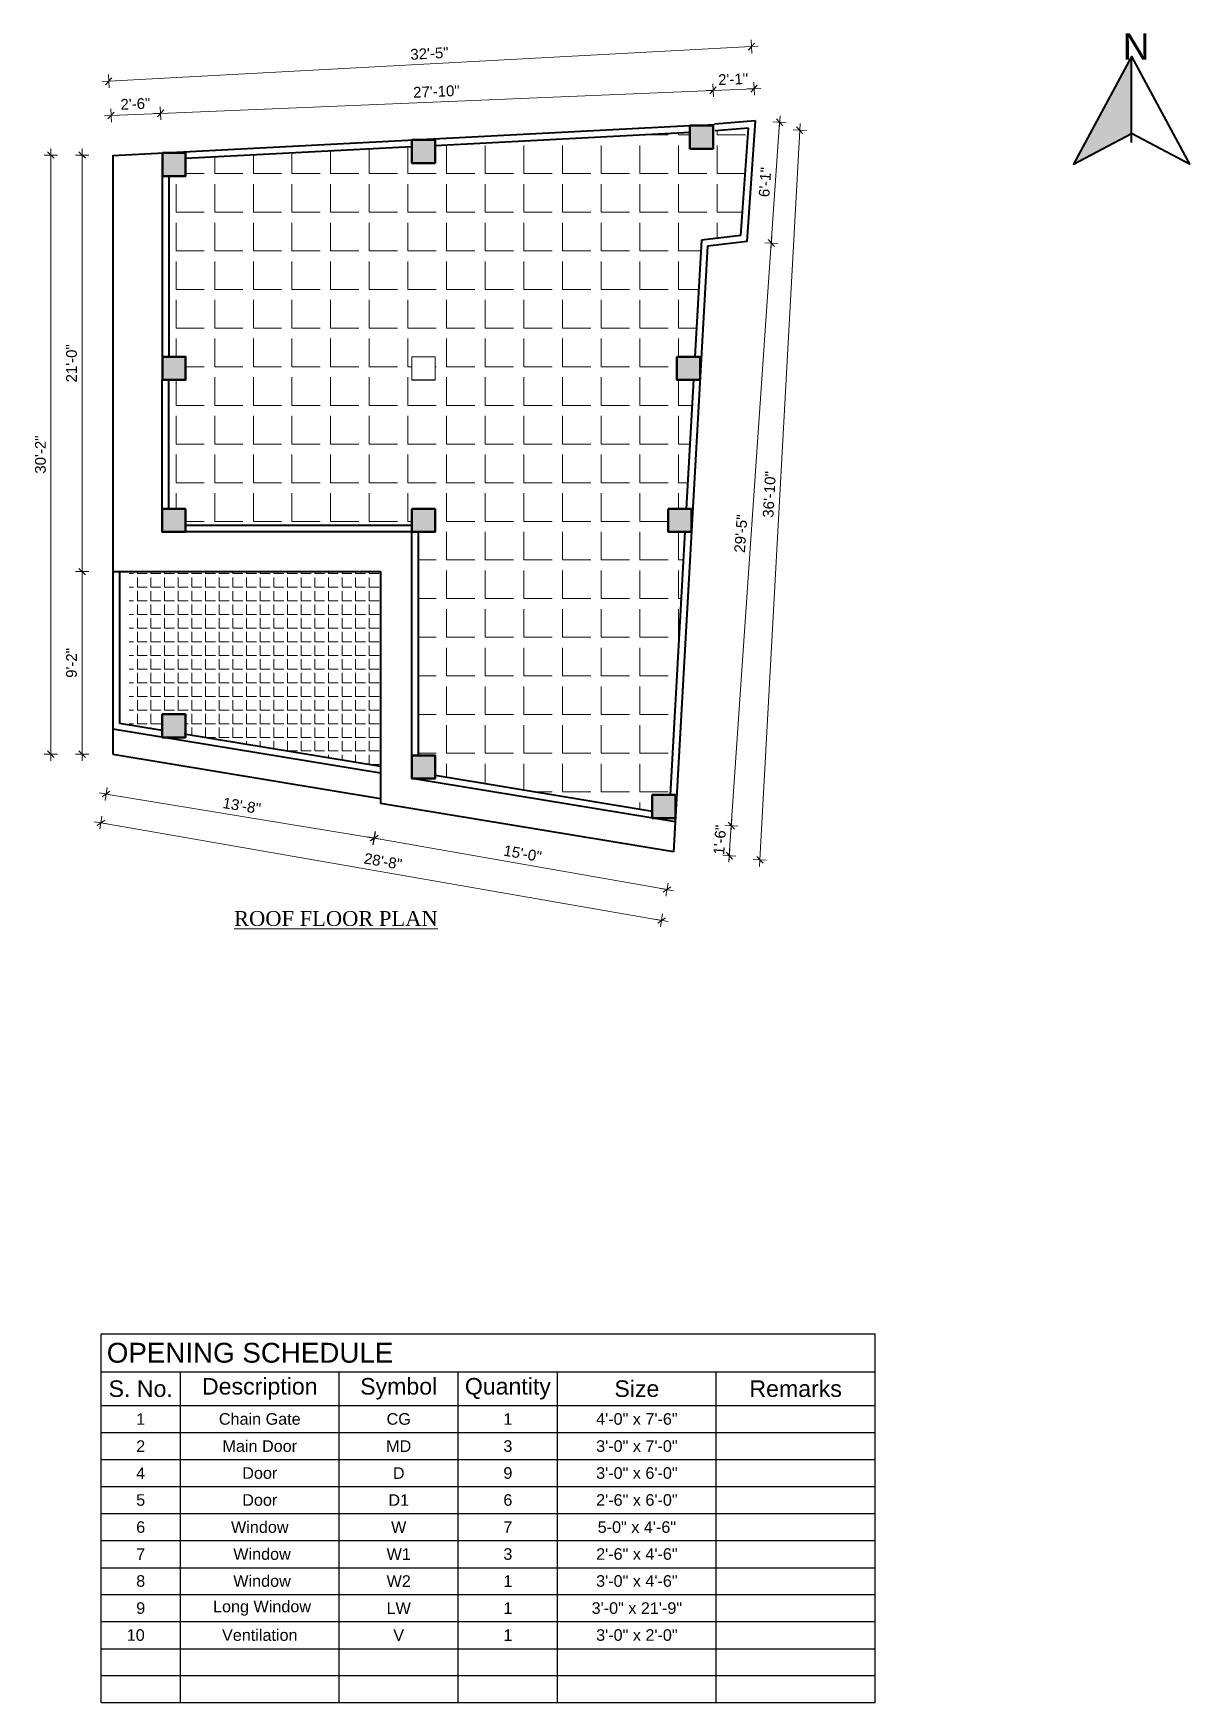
# Model space of a CAD drawing. Header units: inches. Extents: x -14619 to 1971361, y -855114 to -978.
# Drawn here: x 23494 to 24193, y -5568 to -4559 of the extents above; entities that cross this region are included whole.
import ezdxf

# ---------------------------------------------------------------- set-up
doc = ezdxf.new("R2010")
doc.units = ezdxf.units.IN
doc.header["$LTSCALE"] = 0.5
doc.header["$MEASUREMENT"] = 0
doc.header["$PDMODE"] = 66
for name, color, linetype, lineweight in [('COLUMN', 8, 'Continuous', 50), ('DIM', 180, 'Continuous', 5), ('ha', 253, 'Continuous', 13), ('HACTH', 8, 'Continuous', 5), ('TEXT', 220, 'Continuous', 9), ('Toilet', 7, 'Continuous', 25), ('wall', 20, 'Continuous', 40)]:
    doc.layers.add(name, color=color, linetype=linetype, lineweight=lineweight)
doc.styles.add('arial', font='arial.ttf')
doc.dimstyles.new('1 96', dxfattribs={"dimtxt": 6.5, "dimasz": 4, "dimexe": 0, "dimexo": 0, "dimgap": 3, "dimtad": 1, "dimdec": 0, "dimzin": 11, "dimdsep": 46, "dimlunit": 3, "dimtxsty": 'arial', "dimblk": 'oblique', "dimcen": 4, "dimse1": 1, "dimse2": 1, "dimclrd": 256, "dimclre": 256, "dimclrt": 256, "dimadec": 0, "dimazin": 0, "dimtfac": 1, "dimtdec": 0, "dimtix": 1, "dimtmove": 0, "dimatfit": 3, "dimldrblk": 'Arrow2', "dimfxl": 1, "dimtolj": 1, "dimtzin": 0, "dimlwd": -1, "dimlwe": 9, "dimarcsym": 0})

# ---------------------------------------------------------------- blocks, each defined once
blk = doc.blocks.new('oblique')
at = {"lineweight": 9}
for p, q in [((1, 0), (-1, 0)), ((-0.5, -0.5), (0.5, 0.5)), ((0, 1), (0, -1))]:
    blk.add_line(p, q, dxfattribs=at)
blk = doc.blocks.new('*D1147')
at = {"layer": 'Defpoints', "color": 0, "transparency": 16777216}
for p in [(23541.9, -4994.7), (23703.8, -5021.4), (23699.9, -5045.5)]:
    blk.add_point(p, dxfattribs=at)
at = {"layer": 'DIM', "transparency": 16777216}
blk.add_line((23537.9, -5018.8), (23699.9, -5045.5), dxfattribs=at)
at = {"layer": 'DIM', "transparency": 16777216, "xscale": 4, "yscale": 4, "zscale": 4}
for p, rotation in [((23537.9, -5018.8), 170.633403960825), ((23699.9, -5045.5), 350.633403960825)]:
    blk.add_blockref('oblique', p, dxfattribs=dict(at, rotation=rotation))
at = {"layer": 'DIM', "transparency": 16777216, "insert": (23619.9, -5025.9), "char_height": 6.5, "attachment_point": 5, "rotation": 350.6334, "style": 'arial'}
blk.add_mtext('\\A1;13\'-8"', dxfattribs=at)
blk = doc.blocks.new('_Oblique')
at = {"color": 0, "linetype": 'ByBlock', "lineweight": -2}
blk.add_line((-0.5, -0.5), (0.5, 0.5), dxfattribs=at)
blk = doc.blocks.new('Arrow2')
for p, q in [((-4.1, 0.75), (-3.08, 0)), ((0, 0), (-4.1, 0.75)), ((-3.08, 0), (-4.1, -0.75)), ((-4.1, -0.75), (0, 0))]:
    blk.add_line(p, q)
blk.add_solid([(-4.1, 0.75), (0, 0), (-3.08, 0), (-4.1, -0.75)])
blk = doc.blocks.new('*D1148')
at = {"layer": 'Defpoints', "color": 0, "transparency": 16777216}
for p in [(23541.9, -4994.7), (23880.9, -5053.7), (23873.7, -5095.2)]:
    blk.add_point(p, dxfattribs=at)
at = {"layer": 'DIM', "transparency": 16777216}
blk.add_line((23534.7, -5036.2), (23873.7, -5095.2), dxfattribs=at)
at = {"layer": 'DIM', "transparency": 16777216, "xscale": 4, "yscale": 4, "zscale": 4}
for p, rotation in [((23534.7, -5036.2), 170.1272444545139), ((23873.7, -5095.2), 350.1272444545139)]:
    blk.add_blockref('oblique', p, dxfattribs=dict(at, rotation=rotation))
at = {"layer": 'DIM', "transparency": 16777216, "insert": (23705.3, -5059.5), "char_height": 6.5, "attachment_point": 5, "rotation": 350.1272, "style": 'arial'}
blk.add_mtext('\\A1;28\'-8"', dxfattribs=at)
blk = doc.blocks.new('*D1149')
at = {"layer": 'Defpoints', "color": 0, "transparency": 16777216}
for p in [(23930.5, -4611.6), (23925.5, -4684.6), (23940.1, -4685.6)]:
    blk.add_point(p, dxfattribs=at)
at = {"layer": 'DIM', "transparency": 16777216}
blk.add_line((23945.1, -4612.6), (23940.1, -4685.6), dxfattribs=at)
at = {"layer": 'DIM', "transparency": 16777216, "xscale": 4, "yscale": 4, "zscale": 4}
for p, rotation in [((23945.1, -4612.6), 86.07214183258056), ((23940.1, -4685.6), 266.0721418325805)]:
    blk.add_blockref('oblique', p, dxfattribs=dict(at, rotation=rotation))
at = {"layer": 'DIM', "transparency": 16777216, "insert": (23936.3, -4648.7), "char_height": 6.5, "attachment_point": 5, "rotation": 86.0721, "style": 'arial'}
blk.add_mtext('\\A1;6\'-1"', dxfattribs=at)
blk = doc.blocks.new('*D1150')
at = {"layer": 'Defpoints', "color": 0, "transparency": 16777216}
for p in [(23925.5, -4684.6), (23882, -5035.6), (23915.9, -5037.9)]:
    blk.add_point(p, dxfattribs=at)
at = {"layer": 'DIM', "transparency": 16777216}
blk.add_line((23940.1, -4685.6), (23915.9, -5037.9), dxfattribs=at)
at = {"layer": 'DIM', "transparency": 16777216, "xscale": 4, "yscale": 4, "zscale": 4}
for p, rotation in [((23940.1, -4685.6), 86.07214183249256), ((23915.9, -5037.9), 266.0721418324925)]:
    blk.add_blockref('oblique', p, dxfattribs=dict(at, rotation=rotation))
at = {"layer": 'DIM', "transparency": 16777216, "insert": (23921.7, -4861.3), "char_height": 6.5, "attachment_point": 5, "rotation": 86.0721, "style": 'arial'}
blk.add_mtext('\\A1;29\'-5"', dxfattribs=at)
blk = doc.blocks.new('*D1151')
at = {"layer": 'Defpoints', "color": 0, "transparency": 16777216}
for p in [(23882, -5035.6), (23880.9, -5053.7), (23914.7, -5056)]:
    blk.add_point(p, dxfattribs=at)
at = {"layer": 'DIM', "transparency": 16777216}
for p, q in [((23915.9, -5037.9), (23916.2, -5033.9)), ((23915.9, -5037.9), (23914.7, -5056)), ((23914.7, -5056), (23914.4, -5060))]:
    blk.add_line(p, q, dxfattribs=at)
at = {"layer": 'DIM', "transparency": 16777216, "xscale": 4, "yscale": 4, "zscale": 4}
for p, rotation in [((23915.9, -5037.9), 266.0721418324925), ((23914.7, -5056), 86.07214183249255)]:
    blk.add_blockref('oblique', p, dxfattribs=dict(at, rotation=rotation))
at = {"layer": 'DIM', "transparency": 16777216, "insert": (23909, -5046.5), "char_height": 6.5, "attachment_point": 5, "rotation": 86.0721, "style": 'arial'}
blk.add_mtext('\\A1;1\'-6"', dxfattribs=at)
blk = doc.blocks.new('*D1152')
at = {"layer": 'Defpoints', "color": 0, "transparency": 16777216}
for p in [(23541.9, -4632.3), (23523.4, -4884.3), (23541.9, -4884.3)]:
    blk.add_point(p, dxfattribs=at)
at = {"layer": 'DIM', "transparency": 16777216}
blk.add_line((23523.4, -4632.3), (23523.4, -4884.3), dxfattribs=at)
at = {"layer": 'DIM', "transparency": 16777216, "xscale": 4, "yscale": 4, "zscale": 4}
for p, rotation in [((23523.4, -4632.3), 90), ((23523.4, -4884.3), 270)]:
    blk.add_blockref('oblique', p, dxfattribs=dict(at, rotation=rotation))
at = {"layer": 'DIM', "transparency": 16777216, "insert": (23517, -4758.3), "char_height": 6.5, "attachment_point": 5, "rotation": 90, "style": 'arial'}
blk.add_mtext('\\A1;21\'-0"', dxfattribs=at)
blk = doc.blocks.new('*D1153')
at = {"layer": 'Defpoints', "color": 0, "transparency": 16777216}
for p in [(23541.9, -4884.3), (23523.4, -4994.7), (23541.9, -4994.7)]:
    blk.add_point(p, dxfattribs=at)
at = {"layer": 'DIM', "transparency": 16777216}
blk.add_line((23523.4, -4884.3), (23523.4, -4994.7), dxfattribs=at)
at = {"layer": 'DIM', "transparency": 16777216, "xscale": 4, "yscale": 4, "zscale": 4}
for p, rotation in [((23523.4, -4884.3), 90), ((23523.4, -4994.7), 270)]:
    blk.add_blockref('oblique', p, dxfattribs=dict(at, rotation=rotation))
at = {"layer": 'DIM', "transparency": 16777216, "insert": (23517, -4939.5), "char_height": 6.5, "attachment_point": 5, "rotation": 90, "style": 'arial'}
blk.add_mtext('\\A1;9\'-2"', dxfattribs=at)
blk = doc.blocks.new('*D1154')
at = {"layer": 'Defpoints', "color": 0, "transparency": 16777216}
for p in [(23570.8, -4607.1), (23541.9, -4632.3), (23571.8, -4631)]:
    blk.add_point(p, dxfattribs=at)
at = {"layer": 'DIM', "transparency": 16777216}
blk.add_line((23540.9, -4608.4), (23570.8, -4607.1), dxfattribs=at)
at = {"layer": 'DIM', "transparency": 16777216, "xscale": 4, "yscale": 4, "zscale": 4}
for p, rotation in [((23570.8, -4607.1), 2.380157307994447), ((23540.9, -4608.4), 182.3801573079944)]:
    blk.add_blockref('oblique', p, dxfattribs=dict(at, rotation=rotation))
at = {"layer": 'DIM', "transparency": 16777216, "insert": (23555.6, -4601.4), "char_height": 6.5, "attachment_point": 5, "rotation": 2.3802, "style": 'arial'}
blk.add_mtext('\\A1;2\'-6"', dxfattribs=at)
blk = doc.blocks.new('*D1155')
at = {"layer": 'Defpoints', "color": 0, "transparency": 16777216}
for p in [(23904.9, -4593.2), (23905.7, -4613.7), (23571.8, -4631)]:
    blk.add_point(p, dxfattribs=at)
at = {"layer": 'DIM', "transparency": 16777216}
blk.add_line((23570.8, -4607.1), (23904.9, -4593.2), dxfattribs=at)
at = {"layer": 'DIM', "transparency": 16777216, "xscale": 4, "yscale": 4, "zscale": 4}
for p, rotation in [((23904.9, -4593.2), 2.380157307971166), ((23570.8, -4607.1), 182.3801573079712)]:
    blk.add_blockref('oblique', p, dxfattribs=dict(at, rotation=rotation))
at = {"layer": 'DIM', "transparency": 16777216, "insert": (23737.6, -4593.9), "char_height": 6.5, "attachment_point": 5, "rotation": 2.3802, "style": 'arial'}
blk.add_mtext('\\A1;27\'-10"', dxfattribs=at)
blk = doc.blocks.new('*D1156')
at = {"layer": 'Defpoints', "color": 0, "transparency": 16777216}
for p in [(23929.7, -4592.2), (23905.7, -4613.7), (23930.5, -4611.6)]:
    blk.add_point(p, dxfattribs=at)
at = {"layer": 'DIM', "transparency": 16777216}
blk.add_line((23904.9, -4593.2), (23929.7, -4592.2), dxfattribs=at)
at = {"layer": 'DIM', "transparency": 16777216, "xscale": 4, "yscale": 4, "zscale": 4}
for p, rotation in [((23904.9, -4593.2), 182.3801573079712), ((23929.7, -4592.2), 2.380157307971166)]:
    blk.add_blockref('oblique', p, dxfattribs=dict(at, rotation=rotation))
at = {"layer": 'DIM', "transparency": 16777216, "insert": (23917, -4586.4), "char_height": 6.5, "attachment_point": 5, "rotation": 2.3802, "style": 'arial'}
blk.add_mtext('\\A1;2\'-1"', dxfattribs=at)
blk = doc.blocks.new('*D1067')
at = {"layer": 'Defpoints', "color": 0, "transparency": 16777216}
for p in [(23928.1, -4566.7), (23930.5, -4611.6), (23541.9, -4632.6)]:
    blk.add_point(p, dxfattribs=at)
at = {"layer": 'DIM', "transparency": 16777216}
blk.add_line((23539.5, -4587.7), (23928.1, -4566.7), dxfattribs=at)
at = {"layer": 'DIM', "transparency": 16777216, "xscale": 4, "yscale": 4, "zscale": 4}
for p, rotation in [((23928.1, -4566.7), 3.091779336276113), ((23539.5, -4587.7), 183.0917793362761)]:
    blk.add_blockref('oblique', p, dxfattribs=dict(at, rotation=rotation))
at = {"layer": 'DIM', "transparency": 16777216, "insert": (23733.4, -4570.9), "char_height": 6.5, "attachment_point": 5, "rotation": 3.0918, "style": 'arial'}
blk.add_mtext('\\A1;32\'-5"', dxfattribs=at)
blk = doc.blocks.new('*D1068')
at = {"layer": 'Defpoints', "color": 0, "transparency": 16777216}
for p in [(23904.9, -4614.5), (23880.8, -5055.7), (23933.2, -5058.6)]:
    blk.add_point(p, dxfattribs=at)
at = {"layer": 'DIM', "transparency": 16777216}
blk.add_line((23957.3, -4617.3), (23933.2, -5058.6), dxfattribs=at)
at = {"layer": 'DIM', "transparency": 16777216, "xscale": 4, "yscale": 4, "zscale": 4}
for p, rotation in [((23957.3, -4617.3), 86.87632599441417), ((23933.2, -5058.6), 266.8763259944142)]:
    blk.add_blockref('oblique', p, dxfattribs=dict(at, rotation=rotation))
at = {"layer": 'DIM', "transparency": 16777216, "insert": (23938.9, -4837.6), "char_height": 6.5, "attachment_point": 5, "rotation": 86.8763, "style": 'arial'}
blk.add_mtext('\\A1;36\'-10"', dxfattribs=at)
blk = doc.blocks.new('*D998')
at = {"layer": 'Defpoints', "color": 0, "transparency": 16777216}
for p in [(23541.9, -4632.3), (23504.5, -4994.7), (23541.9, -4994.7)]:
    blk.add_point(p, dxfattribs=at)
at = {"layer": 'DIM', "transparency": 16777216}
blk.add_line((23504.5, -4632.3), (23504.5, -4994.7), dxfattribs=at)
at = {"layer": 'DIM', "transparency": 16777216, "xscale": 4, "yscale": 4, "zscale": 4}
for p, rotation in [((23504.5, -4632.3), 90), ((23504.5, -4994.7), 270)]:
    blk.add_blockref('oblique', p, dxfattribs=dict(at, rotation=rotation))
at = {"layer": 'DIM', "transparency": 16777216, "insert": (23498.2, -4813.5), "char_height": 6.5, "attachment_point": 5, "rotation": 90, "style": 'arial'}
blk.add_mtext('\\A1;30\'-2"', dxfattribs=at)
blk = doc.blocks.new('*D1181')
at = {"layer": 'Defpoints', "color": 0, "transparency": 16777216}
for p in [(23703.8, -5024.5), (23880.8, -5055.7), (23877.1, -5076.6)]:
    blk.add_point(p, dxfattribs=at)
at = {"layer": 'DIM', "transparency": 16777216}
blk.add_line((23700.1, -5045.4), (23877.1, -5076.6), dxfattribs=at)
at = {"layer": 'DIM', "transparency": 16777216, "xscale": 4, "yscale": 4, "zscale": 4}
for p, rotation in [((23700.1, -5045.4), 169.9844699071728), ((23877.1, -5076.6), 349.9844699071728)]:
    blk.add_blockref('oblique', p, dxfattribs=dict(at, rotation=rotation))
at = {"layer": 'DIM', "transparency": 16777216, "insert": (23789.7, -5054.8), "char_height": 6.5, "attachment_point": 5, "rotation": 349.9845, "style": 'arial'}
blk.add_mtext('\\A1;15\'-0"', dxfattribs=at)

msp = doc.modelspace()

# ---------------------------------------------------------------- hatches: boundary and pattern name
at = {"layer": 'ha'}
h = msp.add_hatch(dxfattribs=at)
h.set_pattern_fill('ANGLE', color=256, scale=85, style=0)
h.set_pattern_definition([(0, (-7999.485, 15599.244), (0, 23.375), [17, -6.375]), (90, (-7999.485, 15599.244), (-23.375, 1e-15), [17, -6.375])])
h.paths.add_polyline_path([(23585.9, -4634.3), (23585.9, -4645), (23575.8, -4645), (23575.8, -4754.3), (23585.9, -4754.3), (23585.9, -4768.3), (23575.8, -4768.3), (23575.8, -4846.3), (23585.8, -4846.3), (23585.8, -4856.3), (23722.8, -4856.3), (23722.8, -4846.3), (23736.8, -4846.3), (23736.8, -4860.3), (23726.8, -4860.3), (23726.8, -4995.4), (23736.8, -4995.4), (23736.8, -5007.6), (23868.1, -5029.3), (23868.1, -5019.3), (23878.9, -5019.3), (23887.8, -4860.3), (23877.8, -4860.3), (23877.8, -4846.3), (23888.6, -4846.3), (23893, -4768.3), (23883, -4768.3), (23883, -4754.3), (23893.8, -4754.3), (23897.8, -4683.9), (23921.7, -4681), (23926.2, -4616), (23904.9, -4617.8), (23904.9, -4628.5), (23890.9, -4628.5), (23890.9, -4618.5), (23736.8, -4626.5), (23736.8, -4637.2), (23722.8, -4637.2), (23722.8, -4627.2)])
h.paths.add_polyline_path([(23722.8, -4754.3), (23736.8, -4754.3), (23736.8, -4768.3), (23722.8, -4768.3)], flags=16)
h = msp.add_hatch(dxfattribs=at)
h.set_pattern_fill('ANGLE', color=256, scale=30, style=0)
h.set_pattern_definition([(0, (-7999.485, 15599.244), (0, 8.25), [6, -2.25]), (90, (-7999.485, 15599.244), (-8.25, 5e-16), [6, -2.25])])
h.paths.add_polyline_path([(23551.9, -4884.3), (23551.9, -4977.1), (23571.8, -4980.4), (23571.8, -4970.5), (23585.8, -4970.5), (23585.8, -4982.7), (23703.8, -5002.2), (23703.8, -4884.3)])
at = {"layer": 'HACTH'}
h = msp.add_hatch(color=256, dxfattribs=at)
h.dxf.hatch_style = 1
h.paths.add_polyline_path([(24122.9, -4637.9), (24157.9, -4619.3), (24157.9, -4572.8)])
h = msp.add_hatch(color=256, dxfattribs=at)
h.dxf.hatch_style = 1
h.paths.add_polyline_path([(23571.8, -4984.5), (23585.8, -4984.5), (23585.8, -4970.5), (23571.8, -4970.5)])
h.paths.add_polyline_path([(23722.8, -4995.4), (23722.8, -5009.4), (23736.8, -5009.4), (23736.8, -4995.4)])
h.paths.add_polyline_path([(23868.1, -5033.3), (23882.1, -5033.3), (23882.1, -5019.3), (23868.1, -5019.3)])
h.paths.add_polyline_path([(23891.8, -4860.3), (23891.8, -4846.3), (23877.8, -4846.3), (23877.8, -4860.3)])
h.paths.add_polyline_path([(23722.8, -4860.3), (23736.8, -4860.3), (23736.8, -4846.3), (23722.8, -4846.3)])
h.paths.add_polyline_path([(23571.8, -4860.3), (23585.8, -4860.3), (23585.8, -4846.3), (23571.8, -4846.3)])
h.paths.add_polyline_path([(23571.9, -4768.3), (23585.9, -4768.3), (23585.9, -4754.3), (23571.9, -4754.3)])
h.paths.add_polyline_path([(23883, -4768.3), (23897, -4768.3), (23897, -4754.3), (23883, -4754.3)])
h.paths.add_polyline_path([(23890.9, -4628.5), (23904.9, -4628.5), (23904.9, -4614.5), (23890.9, -4614.5)])
h.paths.add_polyline_path([(23736.8, -4623.2), (23722.8, -4623.2), (23722.8, -4637.2), (23736.8, -4637.2)])
h.paths.add_polyline_path([(23571.9, -4645), (23585.9, -4645), (23585.9, -4631), (23571.9, -4631)])

# ---------------------------------------------------------------- linework, layer by layer
msp.add_line((23571.9, -4758.3), (23571.8, -4758.3))
at = {"layer": 'COLUMN'}
for points in [[(23722.8, -4623.2), (23736.8, -4623.2), (23736.8, -4637.2), (23722.8, -4637.2)], [(23890.9, -4614.5), (23904.9, -4614.5), (23904.9, -4628.5), (23890.9, -4628.5)], [(23571.9, -4631), (23585.9, -4631), (23585.9, -4645), (23571.9, -4645)], [(23571.9, -4754.3), (23585.9, -4754.3), (23585.9, -4768.3), (23571.9, -4768.3)], [(23883, -4754.3), (23897, -4754.3), (23897, -4768.3), (23883, -4768.3)], [(23571.8, -4846.3), (23585.8, -4846.3), (23585.8, -4860.3), (23571.8, -4860.3)], [(23722.8, -4846.3), (23736.8, -4846.3), (23736.8, -4860.3), (23722.8, -4860.3)], [(23877.8, -4846.3), (23891.8, -4846.3), (23891.8, -4860.3), (23877.8, -4860.3)], [(23571.8, -4970.5), (23585.8, -4970.5), (23585.8, -4984.5), (23571.8, -4984.5)], [(23722.8, -4995.4), (23736.8, -4995.4), (23736.8, -5009.4), (23722.8, -5009.4)], [(23868.1, -5019.3), (23882.1, -5019.3), (23882.1, -5033.3), (23868.1, -5033.3)]]:
    msp.add_lwpolyline(points, close=True, dxfattribs=at)
at = {"layer": 'DIM', "lineweight": 25, "ltscale": 0.09}
for p, q in [((23534.8, -5345.3), (24002.8, -5345.3)), ((23534.8, -5568.3), (23534.8, -5345.3)), ((24002.8, -5568.3), (24002.8, -5345.3)), ((23534.8, -5368.3), (24002.8, -5368.3)), ((23582.8, -5568.3), (23582.8, -5368.3)), ((23678.8, -5568.3), (23678.8, -5368.3)), ((23750.8, -5568.3), (23750.8, -5368.3)), ((23810.8, -5568.3), (23810.8, -5368.3)), ((23906.8, -5568.3), (23906.8, -5368.3)), ((23534.8, -5388.7), (24002.8, -5388.7)), ((23534.8, -5405), (24002.8, -5405)), ((23534.8, -5421.3), (24002.8, -5421.3)), ((23534.8, -5437.7), (24002.8, -5437.7)), ((23534.8, -5454), (24002.8, -5454)), ((23534.8, -5470.3), (24002.8, -5470.3)), ((23534.8, -5486.7), (24002.8, -5486.7)), ((23534.8, -5486.7), (24002.8, -5486.7)), ((23534.8, -5503), (24002.8, -5503)), ((23534.8, -5519.3), (24002.8, -5519.3)), ((23534.8, -5519.3), (24002.8, -5519.3)), ((23534.8, -5535.7), (24002.8, -5535.7)), ((23534.8, -5552), (24002.8, -5552)), ((23534.8, -5552), (24002.8, -5552)), ((23534.8, -5568.3), (24002.8, -5568.3))]:
    msp.add_line(p, q, dxfattribs=at)
at = {"layer": 'ha'}
msp.add_lwpolyline([(23722.8, -4754.3), (23736.8, -4754.3), (23736.8, -4768.3), (23722.8, -4768.3)], close=True, dxfattribs=at)
at = {"layer": 'Toilet'}
for p, q in [((23571.8, -4631), (23905.7, -4613.7)), ((23882, -5035.6), (23901.6, -4687.5)), ((23722.8, -4768.3), (23736.8, -4768.3)), ((23883, -4768.3), (23888.4, -4768.3)), ((23585.9, -4846.3), (23571.8, -4846.3)), ((23877.8, -4846.3), (23878.6, -4846.3))]:
    msp.add_line(p, q, dxfattribs=at)
msp.add_lwpolyline([(23882, -5035.6), (23901.6, -4687.5)], dxfattribs=at)
at = {"layer": 'wall'}
for p, q in [((23930.5, -4611.6), (23905.7, -4613.7)), ((23925.5, -4684.6), (23930.5, -4611.6)), ((23541.9, -4632.6), (23890.9, -4614.5)), ((23736.8, -4626.5), (23891.1, -4618.4)), ((23926.2, -4616), (23906.1, -4617.7)), ((23921.7, -4681), (23926.2, -4616)), ((23541.9, -4632.3), (23541.9, -4994.7)), ((23571.8, -4631), (23571.8, -4758.3)), ((23585.9, -4634.3), (23722.8, -4627.2)), ((23575.8, -4645), (23575.8, -4754.3)), ((23897.8, -4683.9), (23893.8, -4754.3)), ((23921.7, -4681), (23897.8, -4683.9)), ((23901.6, -4687.5), (23880.9, -5053.7)), ((23925.5, -4684.6), (23901.6, -4687.5)), ((23571.8, -4860.3), (23571.8, -4768.3)), ((23575.8, -4846.3), (23575.8, -4768.3)), ((23893, -4768.3), (23888.6, -4846.3)), ((23722.8, -4860.3), (23571.8, -4860.3)), ((23722.8, -4856.3), (23585.8, -4856.3)), ((23722.8, -4995.4), (23722.8, -4860.3)), ((23726.8, -4995.4), (23726.8, -4860.3)), ((23887.8, -4860.3), (23878.9, -5019.3)), ((23541.9, -4884.3), (23703.8, -4884.3)), ((23545.9, -4884.3), (23545.9, -4976.1)), ((23703.8, -4884.3), (23703.8, -5024.5)), ((23571.8, -4980.4), (23545.9, -4976.1)), ((23703.8, -5006.2), (23541.9, -4979.5)), ((23703.8, -5002.2), (23585.1, -4982.6)), ((23541.9, -4994.7), (23703.8, -5021.4)), ((23882, -5035.6), (23722.8, -5009.4)), ((23868.1, -5029.3), (23736.8, -5007.6)), ((23880.9, -5053.7), (23703.8, -5024.5))]:
    msp.add_line(p, q, dxfattribs=at)
for points in [[(24157.9, -4624.7), (24157.9, -4572.8), (24122.9, -4637.9), (24157.9, -4619.3)], [(24157.9, -4624.7), (24157.9, -4572.8), (24193, -4637.9), (24157.9, -4619.3)]]:
    msp.add_lwpolyline(points, dxfattribs=at)

# ---------------------------------------------------------------- texts
at = {"layer": 'TEXT', "ltscale": 5, "style": 'arial'}
for s, insert, char_height, width, attachment_point in [('N', (24152.6, -4558.7), 16, 17.351, 1), ('{\\fTimes New Roman|b0|i0|c0|p18;\\H1.125x;\\LROOF FLOOR PLAN}', (23676.8, -5098.7), 8, 228.504, 8)]:
    msp.add_mtext(s, dxfattribs=dict(at, insert=insert, char_height=char_height, width=width, attachment_point=attachment_point))
at = {"layer": 'TEXT', "style": 'arial'}
for s, insert, char_height, width, attachment_point in [('OPENING SCHEDULE', (23538.3, -5356.8), 12, 461, 4), ('S. No.', (23558.8, -5378.5), 10, 41, 5), ('Description', (23630.8, -5378.5), 10, 89, 5), ('Symbol', (23714.8, -5378.5), 10, 65, 5), ('Quantity', (23780.8, -5378.5), 10, 53, 5), ('Size', (23858.8, -5378.5), 10, 89, 5), ('Remarks', (23954.8, -5378.5), 10, 89, 5), ('1', (23558.8, -5396.8), 7, 41, 5), ('Chain Gate', (23630.8, -5396.8), 7, 89, 5), ('CG', (23714.8, -5396.8), 7, 65, 5), ('1', (23780.8, -5396.8), 7, 53, 5), ('4\'-0" x 7\'-6"', (23858.8, -5396.8), 7, 89, 5), ('2', (23558.8, -5413.2), 7, 41, 5), ('Main Door', (23630.8, -5413.2), 7, 89, 5), ('MD', (23714.8, -5413.2), 7, 65, 5), ('3', (23780.8, -5413.2), 7, 53, 5), ('3\'-0" x 7\'-0"', (23858.8, -5413.2), 7, 89, 5), ('4', (23558.8, -5429.5), 7, 41, 5), ('Door', (23630.8, -5429.5), 7, 89, 5), ('D', (23714.8, -5429.5), 7, 65, 5), ('9', (23780.8, -5429.5), 7, 53, 5), ('3\'-0" x 6\'-0"', (23858.8, -5429.5), 7, 89, 5), ('5', (23558.8, -5445.8), 7, 41, 5), ('Door', (23630.8, -5445.8), 7, 89, 5), ('D1', (23714.8, -5445.8), 7, 65, 5), ('6', (23780.8, -5445.8), 7, 53, 5), ('2\'-6" x 6\'-0"', (23858.8, -5445.8), 7, 89, 5), ('6', (23558.8, -5462.2), 7, 41, 5), ('Window', (23630.8, -5462.2), 7, 89, 5), ('W', (23714.8, -5462.2), 7, 65, 5), ('7', (23780.8, -5462.2), 7, 53, 5), ('5-0" x 4\'-6"', (23858.8, -5462.2), 7, 89, 5), ('7', (23558.8, -5478.5), 7, 41, 5), (' Window', (23630.8, -5478.5), 7, 89, 5), ('W1', (23714.8, -5478.5), 7, 65, 5), ('3', (23780.8, -5478.5), 7, 53, 5), ('2\'-6" x 4\'-6"', (23858.8, -5478.5), 7, 89, 5), ('8', (23558.8, -5494.8), 7, 41, 5), (' Window', (23630.8, -5494.8), 7, 89, 5), ('W2', (23714.8, -5494.8), 7, 65, 5), ('1', (23780.8, -5494.8), 7, 53, 5), ('3\'-0" x 4\'-6"', (23858.8, -5494.8), 7, 89, 5), ('9', (23558.8, -5511.2), 7, 41, 5), (' Long Window', (23630.8, -5511.2), 7, 89, 5), ('LW', (23714.8, -5511.2), 7, 65, 5), ('1', (23780.8, -5511.2), 7, 53, 5), ('3\'-0" x 21\'-9"', (23858.8, -5511.2), 7, 89, 5), ('10', (23555.8, -5527.5), 7, 41, 5), ('Ventilation', (23630.8, -5527.5), 7, 89, 5), ('V', (23714.8, -5527.5), 7, 65, 5), ('1', (23780.8, -5527.5), 7, 53, 5), ('3\'-0" x 2\'-0"', (23858.8, -5527.5), 7, 89, 5)]:
    msp.add_mtext(s, dxfattribs=dict(at, insert=insert, char_height=char_height, width=width, attachment_point=attachment_point))

# ---------------------------------------------------------------- dimensions: what is measured, and where the dimension line sits
at = {"layer": 'DIM'}
for p1, p2, distance, picture, middle in [((23541.9, -4632.6), (23930.5, -4611.6), 45, '*D1067', (23733.4, -4570.9)), ((23541.9, -4632.3), (23571.8, -4631), 24, '*D1154', (23555.6, -4601.4)), ((23904.9, -4614.5), (23880.8, -5055.7), 52.5, '*D1068', (23938.9, -4837.6)), ((23930.5, -4611.6), (23925.5, -4684.6), 14.7, '*D1149', (23936.3, -4648.7)), ((23541.9, -4632.3), (23541.9, -4994.7), -37.4, '*D998', (23498.2, -4813.5)), ((23541.9, -4632.3), (23541.9, -4884.3), -18.6, '*D1152', (23517, -4758.3)), ((23541.9, -4994.7), (23880.9, -5053.7), -42.1, '*D1148', (23705.3, -5059.5)), ((23541.9, -4994.7), (23703.8, -5021.4), -24.5, '*D1147', (23619.9, -5025.9)), ((23703.8, -5024.5), (23880.8, -5055.7), -21.2, '*D1181', (23789.7, -5054.8))]:
    dim = msp.add_aligned_dim(p1=p1, p2=p2, distance=distance, dimstyle='1 96', dxfattribs=at)
    dim.commit()
    dim.dimension.update_dxf_attribs({"geometry": picture, "text_midpoint": middle})
for base, p1, p2, angle, picture, middle in [((23929.7, -4592.2), (23905.7, -4613.7), (23930.5, -4611.6), 182.3802, '*D1156', (23917, -4586.4)), ((23904.9, -4593.2), (23571.8, -4631), (23905.7, -4613.7), 182.3802, '*D1155', (23737.6, -4593.9)), ((23915.9, -5037.9), (23925.5, -4684.6), (23882, -5035.6), 86.0721, '*D1150', (23921.7, -4861.3)), ((23523.4, -4994.7), (23541.9, -4884.3), (23541.9, -4994.7), 90, '*D1153', (23517, -4939.5)), ((23914.7, -5056), (23882, -5035.6), (23880.9, -5053.7), 86.0721, '*D1151', (23909, -5046.5))]:
    dim = msp.add_linear_dim(base=base, p1=p1, p2=p2, angle=angle, dimstyle='1 96', override={"dimtmove": 1}, dxfattribs=at)
    dim.commit()
    dim.dimension.update_dxf_attribs({"geometry": picture, "text_midpoint": middle})

doc.saveas('drawing.dxf')
